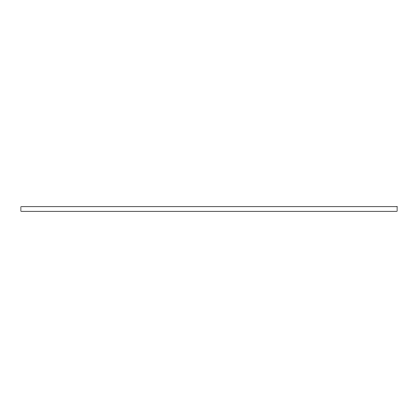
<?xml version="1.0" encoding="UTF-8"?>
<svg xmlns="http://www.w3.org/2000/svg" width="418" height="418" viewBox="0 0 418 418"><rect width="100%" height="100%" fill="white"/><g stroke="black" fill="none" stroke-linecap="round" stroke-linejoin="round"><path stroke-width="0.63" d="M397.1 206.758L20.9 206.758L20.9 211.242L397.1 211.242L397.1 206.758"/></g></svg>
